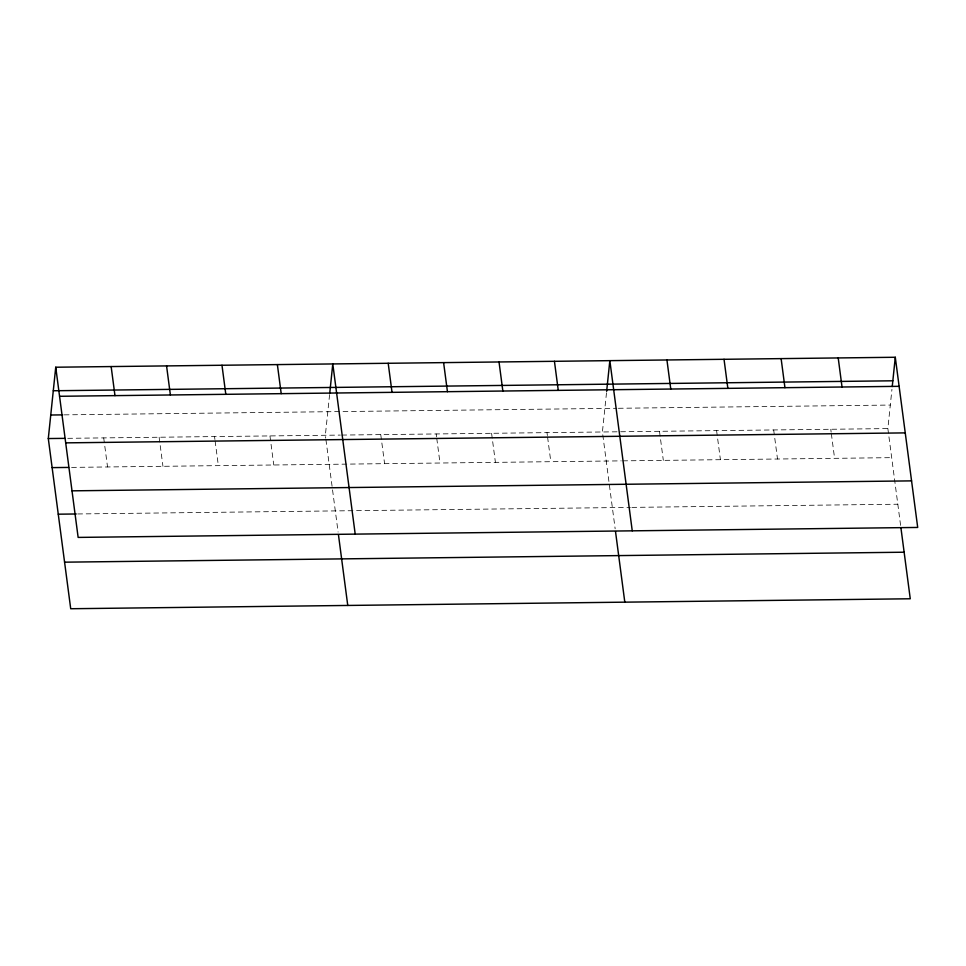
<?xml version="1.0" encoding="UTF-8"?>
<svg xmlns="http://www.w3.org/2000/svg" width="966" height="966" viewBox="0 0 966 966"><rect width="100%" height="100%" fill="white"/><g stroke="black" fill="none" stroke-linecap="round" stroke-linejoin="round"><path stroke-width="0.72" stroke-dasharray="4.83 3.62" d="M329.599 394.611L325.349 435.268L325.735 438.178M606.503 392.751L602.41 431.983L615.149 528.788M900.602 525.395L887.863 428.59L891.944 389.358M64.227 414.861L616.876 408.292M618.385 408.28L890.314 405.056M67.765 438.322L340.334 435.086M341.831 435.074L887.863 428.59M71.593 467.387L621.259 460.867M622.756 460.854L891.678 457.655M77.727 513.96L630.4 507.404M631.897 507.379L897.812 504.228M830.772 429.266L831.146 432.176M831.34 433.625L834.6 458.343M773.681 429.942L777.509 459.019M716.591 430.631L720.419 459.695M659.5 431.307L663.328 460.371M546.998 432.635L547.384 435.545M547.565 436.994L550.825 461.7M491.585 433.299L495.413 462.364M436.173 433.951L436.56 436.861M436.753 438.31L440.001 463.016M380.761 434.615L384.589 463.68M325.928 439.627L338.1 532.073M269.949 435.932L273.764 464.996M214.537 436.584L214.911 439.494M215.104 440.943L218.364 465.648M159.124 437.236L162.952 466.312M103.712 437.9L107.54 466.964"/><path stroke-width="1.45" d="M900.976 528.221L910.262 598.775L70.711 608.737L48.3 438.552L55.738 367.225L895.289 357.263L917.7 527.448L78.137 537.41L55.738 367.225M329.744 393.186L332.787 363.928L355.198 534.113M606.648 391.315L609.848 360.644L632.247 530.829M892.246 386.509L895.289 357.263M53.287 390.759L892.838 380.797M59.566 396.289L899.117 386.328M50.751 415.018L62.73 414.873M48.3 438.552L64.77 438.359M65.7 442.863L905.251 432.889M52.128 467.629L68.598 467.423M72.015 490.837L911.566 480.875M58.262 514.19L76.229 513.984M64.577 562.176L904.128 552.214M838.21 357.939L842.026 387.004M781.12 358.615L784.947 387.68M724.029 359.292L727.857 388.356M666.938 359.968L670.766 389.032M615.523 531.602L624.809 602.168M554.436 361.308L558.263 390.373M499.024 361.96L502.851 391.025M443.611 362.624L447.439 391.689M388.199 363.276L392.027 392.341M338.474 534.898L347.76 605.453M277.375 364.593L281.203 393.657M221.975 365.245L225.803 394.321M166.563 365.909L170.39 394.973M111.15 366.561L114.978 395.625"/></g></svg>
